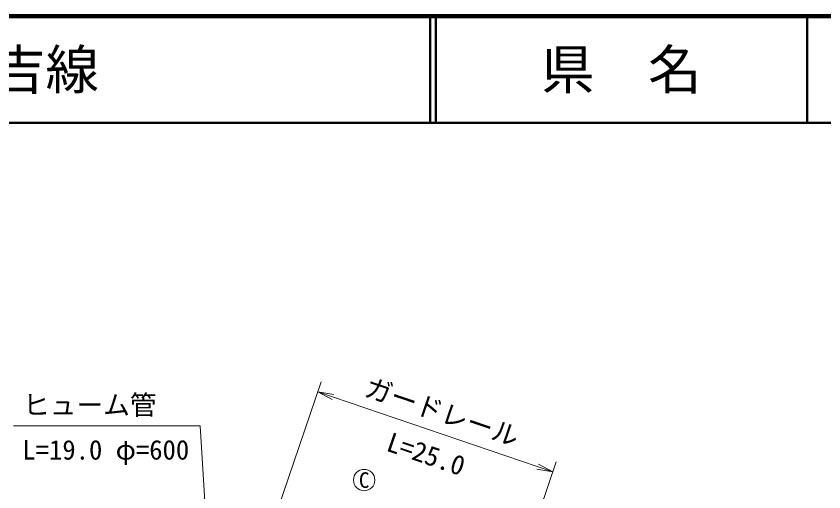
# Model space of a CAD drawing. Units: millimetres, scale not verified. Extents: x 40000 to 680000, y 20000 to 380000.
# Drawn here: x 258996 to 334570, y 335462 to 380000 of the extents above; entities that cross this region are included whole.
import ezdxf
from ezdxf.enums import TextEntityAlignment as Align

# ---------------------------------------------------------------- set-up
doc = ezdxf.new("R2010")
doc.units = ezdxf.units.MM
doc.header["$LTSCALE"] = 1000
for name, color, linetype, lineweight in [('M-BGD', 7, 'Continuous', 13), ('M-STR-HTXT', 7, 'Continuous', 13), ('M-TTL', 2, 'Continuous', 140), ('M-TTL-LINE', 7, 'Continuous', 50)]:
    doc.layers.add(name, color=color, linetype=linetype, lineweight=lineweight)
doc.layers.add('M-TTL-TXT', color=7, linetype='Continuous')
doc.styles.add('ＭＳ ゴシック', font='')
doc.styles.get('ＭＳ ゴシック').set_extended_font_data('MS Gothic')

# ---------------------------------------------------------------- blocks, each defined once
blk = doc.blocks.new('カーブミラー')
at = {"color": 7, "linetype": 'Continuous', "lineweight": 13}
blk.add_circle((0, 0), 1, dxfattribs=at)
at = {"color": 7, "style": 'ＭＳ ゴシック'}
blk.add_text('C', height=1.466, dxfattribs=at).set_placement((0, 0), align=Align.MIDDLE_CENTER)
blk = doc.blocks.new('open_arrow')
at = {"color": 0, "linetype": 'Continuous', "lineweight": -2}
blk.add_lwpolyline([(7.5, 1.25), (0, 0), (7.5, -1.25)], dxfattribs=at)

msp = doc.modelspace()

# ---------------------------------------------------------------- linework, layer by layer
at = {"layer": 'M-STR-HTXT'}
for p, q in [((280670, 325553), (287550, 345768)), ((287228, 344821), (309210, 337341)), ((302653, 318072), (309532, 338287))]:
    msp.add_line(p, q, dxfattribs=at)
msp.add_lwpolyline([(277743, 316935), (276219, 341636), (258756, 341636)], dxfattribs=at)
at = {"layer": 'M-TTL'}
msp.add_line((680000, 380000), (40000, 380000), dxfattribs=at)
at = {"layer": 'M-TTL-LINE'}
for p, q in [((297750, 380000), (297750, 370000)), ((298250, 380000), (298250, 370000)), ((333000, 380000), (333000, 370000)), ((40000, 370000), (680000, 370000))]:
    msp.add_line(p, q, dxfattribs=at)

# ---------------------------------------------------------------- block references
at = {"layer": 'M-BGD', "xscale": 1000, "yscale": 1000}
msp.add_blockref('カーブミラー', (291558, 336564), dxfattribs=at)
at = {"layer": 'M-STR-HTXT', "xscale": 200, "yscale": 200}
for p, rotation in [((287228, 344821), 341.2), ((309210, 337341), 161.2)]:
    msp.add_blockref('open_arrow', p, dxfattribs=dict(at, rotation=rotation))

# ---------------------------------------------------------------- texts
at = {"layer": 'M-STR-HTXT', "style": 'ＭＳ ゴシック'}
for s, p in [('ガードレール', (298380, 341554)), ('L=25.0', (296887, 337620))]:
    msp.add_text(s, height=1833, rotation=341.206, dxfattribs=at).set_placement(p, align=Align.BOTTOM_CENTER)
for s, p in [('ヒューム管', (265889, 342136)), ('L=19.0 φ=600', (267383, 337933))]:
    msp.add_text(s, height=1833, dxfattribs=at).set_placement(p, align=Align.BOTTOM_CENTER)
at = {"layer": 'M-TTL-TXT', "style": 'ＭＳ ゴシック'}
msp.add_text('一般県道大河内地吉線', height=3666, dxfattribs=at).set_placement((216734, 375000), align=Align.MIDDLE_LEFT)
msp.add_text('県\u3000名', height=3666, dxfattribs=at).set_placement((315625, 375000), align=Align.MIDDLE_CENTER)

doc.saveas('drawing.dxf')
